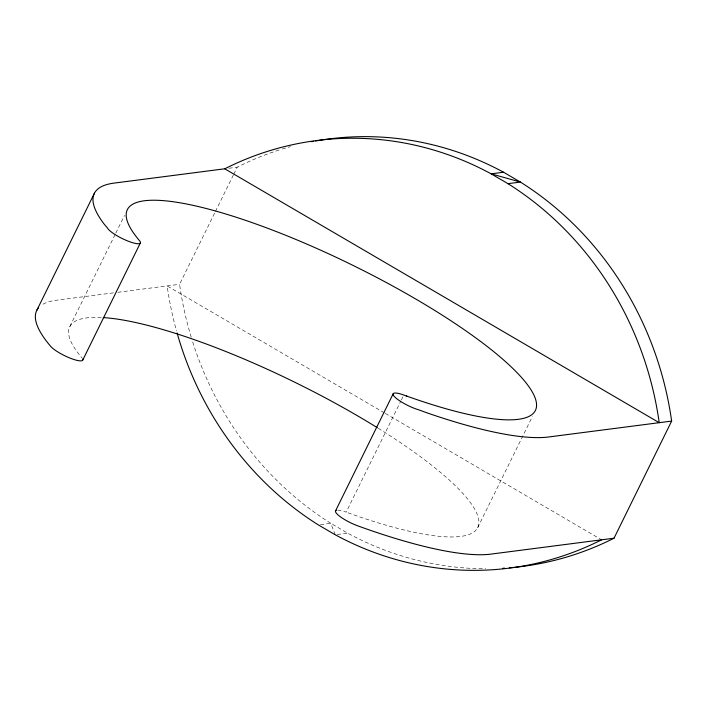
<?xml version="1.0" encoding="UTF-8"?>
<svg xmlns="http://www.w3.org/2000/svg" width="707" height="707" viewBox="0 0 707 707"><rect width="100%" height="100%" fill="white"/><g stroke="black" fill="none" stroke-linecap="round" stroke-linejoin="round"><path stroke-width="0.53" stroke-dasharray="3.54 2.65" d="M69.79 326.616L115.312 234.097M115.798 233.116L124.512 215.396M191.226 337.221A327.748 303.851 82.6 0 1 179.578 284.311L214.928 212.462M215.414 211.481L233.328 175.062M233.814 174.081L237.207 167.188A327.748 303.851 82.6 0 1 281.368 149.318M337.707 510.145A18.391 4.012 26.2 0 1 346.174 512.151L400.904 400.931M401.39 399.95L403.812 395.027M477.676 527.705L532.406 416.494M228.918 168.257L237.207 167.188M113.474 292.857L56.516 300.219A264.171 57.629 26.2 0 0 40.838 305.627M117.857 292.291L179.578 284.311M320.457 524.656L330.814 523.321L347.65 533.158A327.748 303.851 82.6 0 0 485.638 568.755M337.292 534.501L347.65 533.158M384.369 412.861L167.144 285.92A327.748 303.851 82.6 0 0 176.52 330.982M385.315 413.418L601.586 539.812M335.224 534.766L330.814 523.321A327.748 303.851 82.6 0 1 192.118 340.155M378.272 428.292A227.389 49.605 26.2 0 1 478.153 526.644A227.389 49.605 26.2 0 1 346.174 512.151M101.304 317.478A227.389 49.605 26.2 0 0 81.756 357.618A18.391 4.012 26.2 0 1 82.039 357.972M282.27 149.036A327.748 303.851 82.6 0 1 290.497 146.649"/><path stroke-width="1.06" d="M36.799 310.346L94.429 193.232M82.719 360.128L140.348 243.005M335.542 510.896L393.172 393.772M515.041 567.288A327.748 303.851 82.6 0 0 614.021 538.204L671.65 421.08A327.748 303.851 82.6 0 0 520.414 182.07L503.57 172.234A327.748 303.851 82.6 0 0 319.255 140.366M503.57 172.234L491.144 173.842A327.748 303.851 82.6 0 0 224.773 168.796L114.145 183.095A264.171 57.629 26.2 0 0 104.229 224.19L107.446 227.946A18.391 4.012 26.2 0 0 128.895 241.44A18.391 4.012 26.2 0 0 138.687 239.753L135.859 236.147A227.389 49.605 26.2 0 1 262.288 226.275A227.389 49.605 26.2 0 1 522.058 378.086A227.389 49.605 26.2 0 1 413.754 398.554L406.313 395.991A18.391 4.012 26.2 0 0 394.294 396.459A18.391 4.012 26.2 0 0 418.624 409.795L427.081 412.87A264.171 57.629 26.2 0 0 548.588 436.988L671.65 421.08M507.979 183.679L520.414 182.07L491.144 173.842L507.979 183.679A327.748 303.851 82.6 0 1 659.216 422.689L224.773 168.796M614.021 538.204L490.958 554.111A264.171 57.629 26.2 0 1 357.892 525.902A18.391 4.012 26.2 0 1 340.544 516.905A18.391 4.012 26.2 0 1 336.285 510.33M406.313 395.991L407.161 396.344M38.496 307.828A264.171 57.629 26.2 0 0 50.692 346.368A18.391 4.012 26.2 0 0 70.426 358.246A18.391 4.012 26.2 0 0 82.631 358.926M103.275 317.584A227.389 49.605 26.2 0 1 377.344 427.717M601.586 539.812A327.748 303.851 82.6 0 1 335.224 534.766L318.38 524.93A327.748 303.851 82.6 0 1 177.068 332.944M514.095 567.376A327.748 303.851 82.6 0 1 509.367 567.809M504.63 568.163A327.748 303.851 82.6 0 1 502.73 568.278M311.769 141.7A327.748 303.851 82.6 0 1 313.634 141.347M315.508 141.011A327.748 303.851 82.6 0 1 318.318 140.525"/></g></svg>
